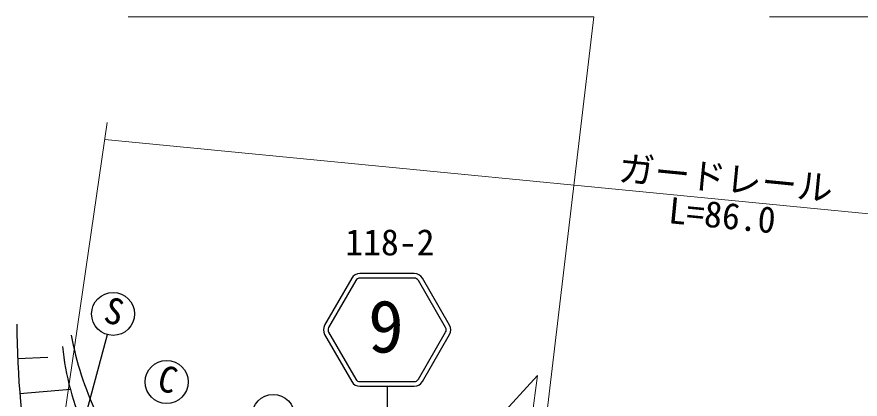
# Model space of a CAD drawing. Units: millimetres, scale not verified. Extents: x 40000 to 680000, y 20000 to 380000.
# Drawn here: x 465676 to 524548, y 292299 to 319010 of the extents above; entities that cross this region are included whole.
import ezdxf
from ezdxf.enums import TextEntityAlignment as Align

# ---------------------------------------------------------------- set-up
doc = ezdxf.new("R2010")
doc.units = ezdxf.units.MM
doc.header["$LTSCALE"] = 1000
for name, color, linetype, lineweight in [('M-BGD', 7, 'Continuous', 25), ('M-STR-HTXT', 7, 'Continuous', 13), ('M-STR-STRC', 7, 'Continuous', 25)]:
    doc.layers.add(name, color=color, linetype=linetype, lineweight=lineweight)
doc.styles.add('ＭＳ ゴシック', font='')
doc.styles.get('ＭＳ ゴシック').set_extended_font_data('MS Gothic')

msp = doc.modelspace()

# ---------------------------------------------------------------- linework, layer by layer
at = {"layer": 'M-BGD'}
for p, q in [((467850, 295217), (465731, 295127)), ((469413, 292964), (465885, 292670))]:
    msp.add_line(p, q, dxfattribs=at)
for centre, radius, start, end in [((526145, 297699), 60469, 180.14683, 190.45306), ((491979, 301039), 22912, 190.72445, 205.09358), ((486581, 297629), 17791, 185.29119, 205.11669)]:
    msp.add_arc(centre, radius, start, end, dxfattribs=at)
at = {"layer": 'M-STR-HTXT'}
for p, q in [((467975, 283989), (471984, 311632)), ((471811, 310443), (541981, 303604)), ((481662, 271575), (502023, 293963)), ((502023, 293963), (497970, 264016))]:
    msp.add_line(p, q, dxfattribs=at)
for points in [[(499759, 266723), (505957, 319010), (473457, 319010)], [(551468, 266695), (550717, 319008), (518217, 319008)]]:
    msp.add_lwpolyline(points, dxfattribs=at)
at = {"layer": 'M-STR-STRC'}
for p, q in [((493424, 301077), (489625, 301077)), ((489062, 300752), (487162, 297462)), ((489343, 300590), (487443, 297300)), ((493424, 300752), (489625, 300752)), ((495605, 297300), (493706, 300590)), ((495887, 297462), (493987, 300752)), ((468206, 282716), (472005, 296805)), ((487162, 296812), (489062, 293522)), ((487443, 296975), (489343, 293684)), ((493706, 293684), (495605, 296975)), ((493987, 293522), (495887, 296812)), ((489625, 293522), (493424, 293522)), ((489625, 293197), (493424, 293197)), ((491524, 293197), (491524, 289133))]:
    msp.add_line(p, q, dxfattribs=at)
for centre in [(472395, 298253), (476134, 293499), (483572, 291120)]:
    msp.add_circle(centre, 1500, dxfattribs=at)
for centre, radius, start, end in [((489625, 300427), 650, 90, 150), ((493424, 300427), 650, 30, 90), ((489625, 300427), 325, 90, 150), ((493424, 300427), 325, 30, 90), ((487725, 297137), 650, 150, 210), ((495324, 297137), 650, 330, 30), ((487725, 297137), 325, 150, 210), ((495324, 297137), 325, 330, 30), ((489625, 293847), 650, 210, 270), ((489625, 293847), 325, 210, 270), ((493424, 293847), 325, 270, 330), ((493424, 293847), 650, 270, 330)]:
    msp.add_arc(centre, radius, start, end, dxfattribs=at)

# ---------------------------------------------------------------- texts
at = {"layer": 'M-STR-HTXT', "style": 'ＭＳ ゴシック'}
for s, p in [('ガードレール', (515033, 306281)), ('L=86.0', (514781, 303693))]:
    msp.add_text(s, height=1833, rotation=354.433, dxfattribs=at).set_placement(p, align=Align.BOTTOM_CENTER)
at = {"layer": 'M-STR-STRC', "style": 'ＭＳ ゴシック'}
for s, height, p in [('118-2', 1833, (488601, 301795)), ('9', 3666, (490197, 294456))]:
    msp.add_text(s, height=height, dxfattribs=at).set_placement(p, align=Align.BOTTOM_LEFT)
for s, rotation, p in [('S', 344.85, (472093, 297029)), ('C', 345.181, (475838, 292273))]:
    msp.add_text(s, height=1833, rotation=rotation, dxfattribs=at).set_placement(p, align=Align.BOTTOM_CENTER)

doc.saveas('drawing.dxf')
